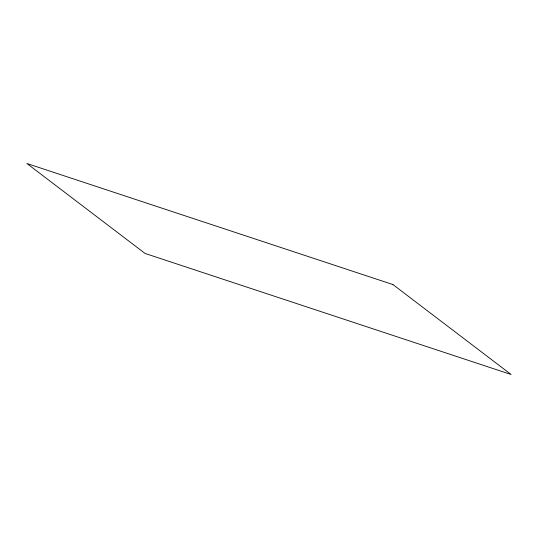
<?xml version="1.0" encoding="UTF-8"?>
<svg xmlns="http://www.w3.org/2000/svg" width="538" height="538" viewBox="0 0 538 538"><rect width="100%" height="100%" fill="white"/><g stroke="black" fill="none" stroke-linecap="round" stroke-linejoin="round"><path stroke-width="0.81" d="M392.935 284.555L26.9 163.505L145.065 253.445L511.1 374.495L392.935 284.555"/></g></svg>
